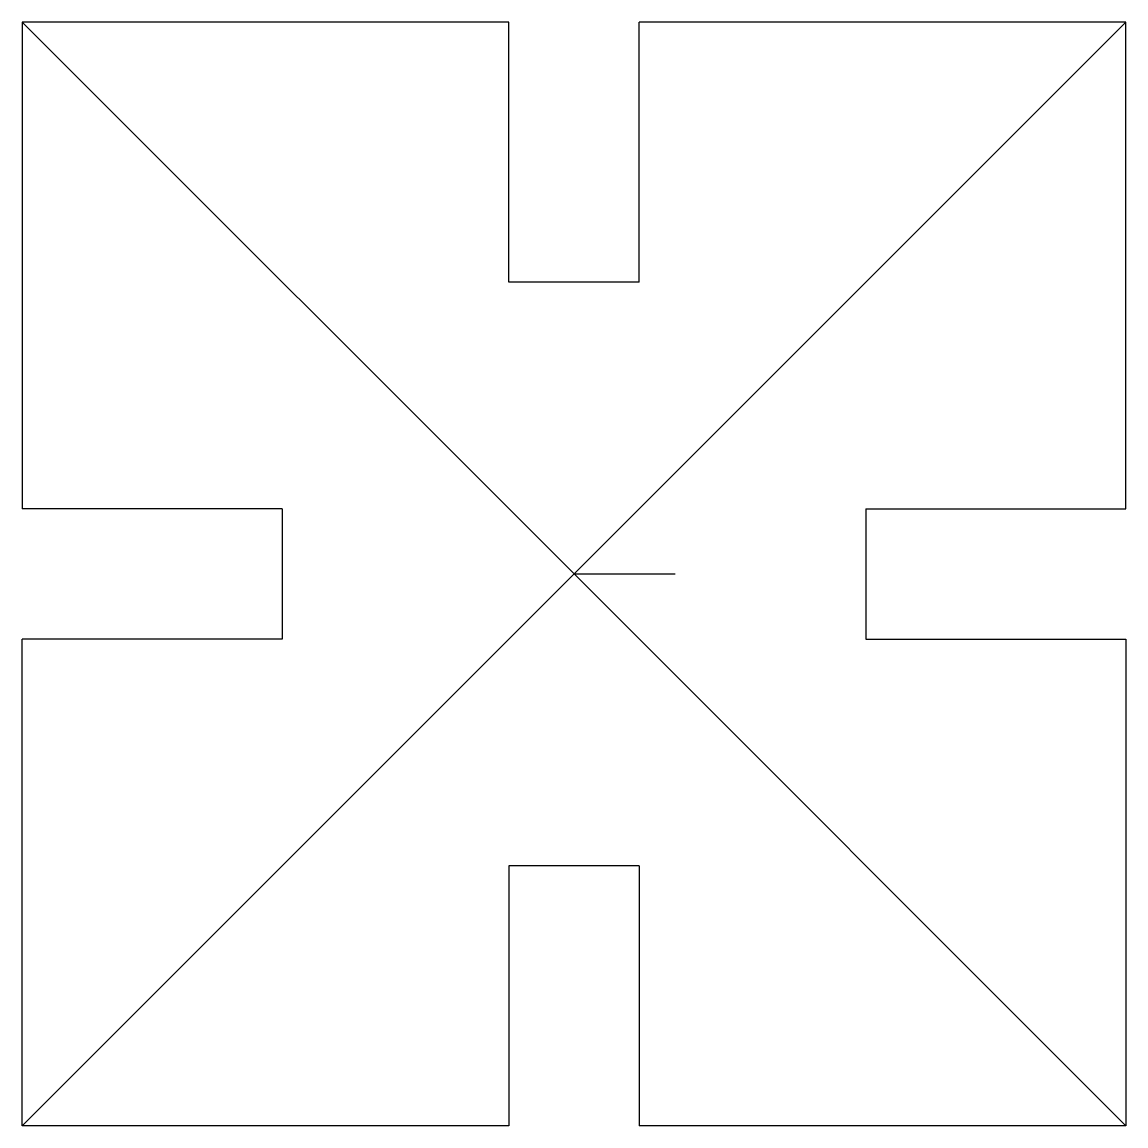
# Model space of a CAD drawing. Header units: millimetres. Extents: x -14 to 103, y -14 to 319754.
# Drawn here: x -13.62 to 13.62, y -13.62 to 13.62 of the extents above.
import ezdxf

# ---------------------------------------------------------------- set-up
doc = ezdxf.new("R2010")
doc.units = ezdxf.units.MM
doc.layers.get('0').update_dxf_attribs({"linetype": 'CONTINUOUS'})

msp = doc.modelspace()

# ---------------------------------------------------------------- linework, layer by layer
for p, q in [((-13.619, 13.619), (-13.619, 1.605)), ((-1.605, 13.619), (-13.619, 13.619)), ((-13.619, 13.619), (0, 0)), ((-1.605, 7.199), (-1.605, 13.619)), ((0, 0), (13.619, 13.619)), ((1.605, 7.199), (1.605, 13.619)), ((13.619, 13.619), (1.605, 13.619)), ((13.619, 1.605), (13.619, 13.619)), ((1.605, 7.199), (-1.605, 7.199)), ((-7.199, 1.605), (-13.619, 1.605)), ((-7.199, 1.605), (-7.199, -1.605)), ((7.199, 1.605), (13.619, 1.605)), ((7.199, 1.605), (7.199, -1.605)), ((-13.619, -13.619), (0, 0)), ((0, 0), (2.5, 0)), ((0, 0), (13.619, -13.619)), ((-13.619, -13.619), (-13.619, -1.605)), ((-7.199, -1.605), (-13.619, -1.605)), ((7.199, -1.605), (13.619, -1.605)), ((13.619, -1.605), (13.619, -13.619)), ((-1.605, -7.199), (-1.605, -13.619)), ((1.605, -7.199), (-1.605, -7.199)), ((1.605, -7.199), (1.605, -13.619)), ((-1.605, -13.619), (-13.619, -13.619)), ((13.619, -13.619), (1.605, -13.619))]:
    msp.add_line(p, q)

doc.saveas('drawing.dxf')
